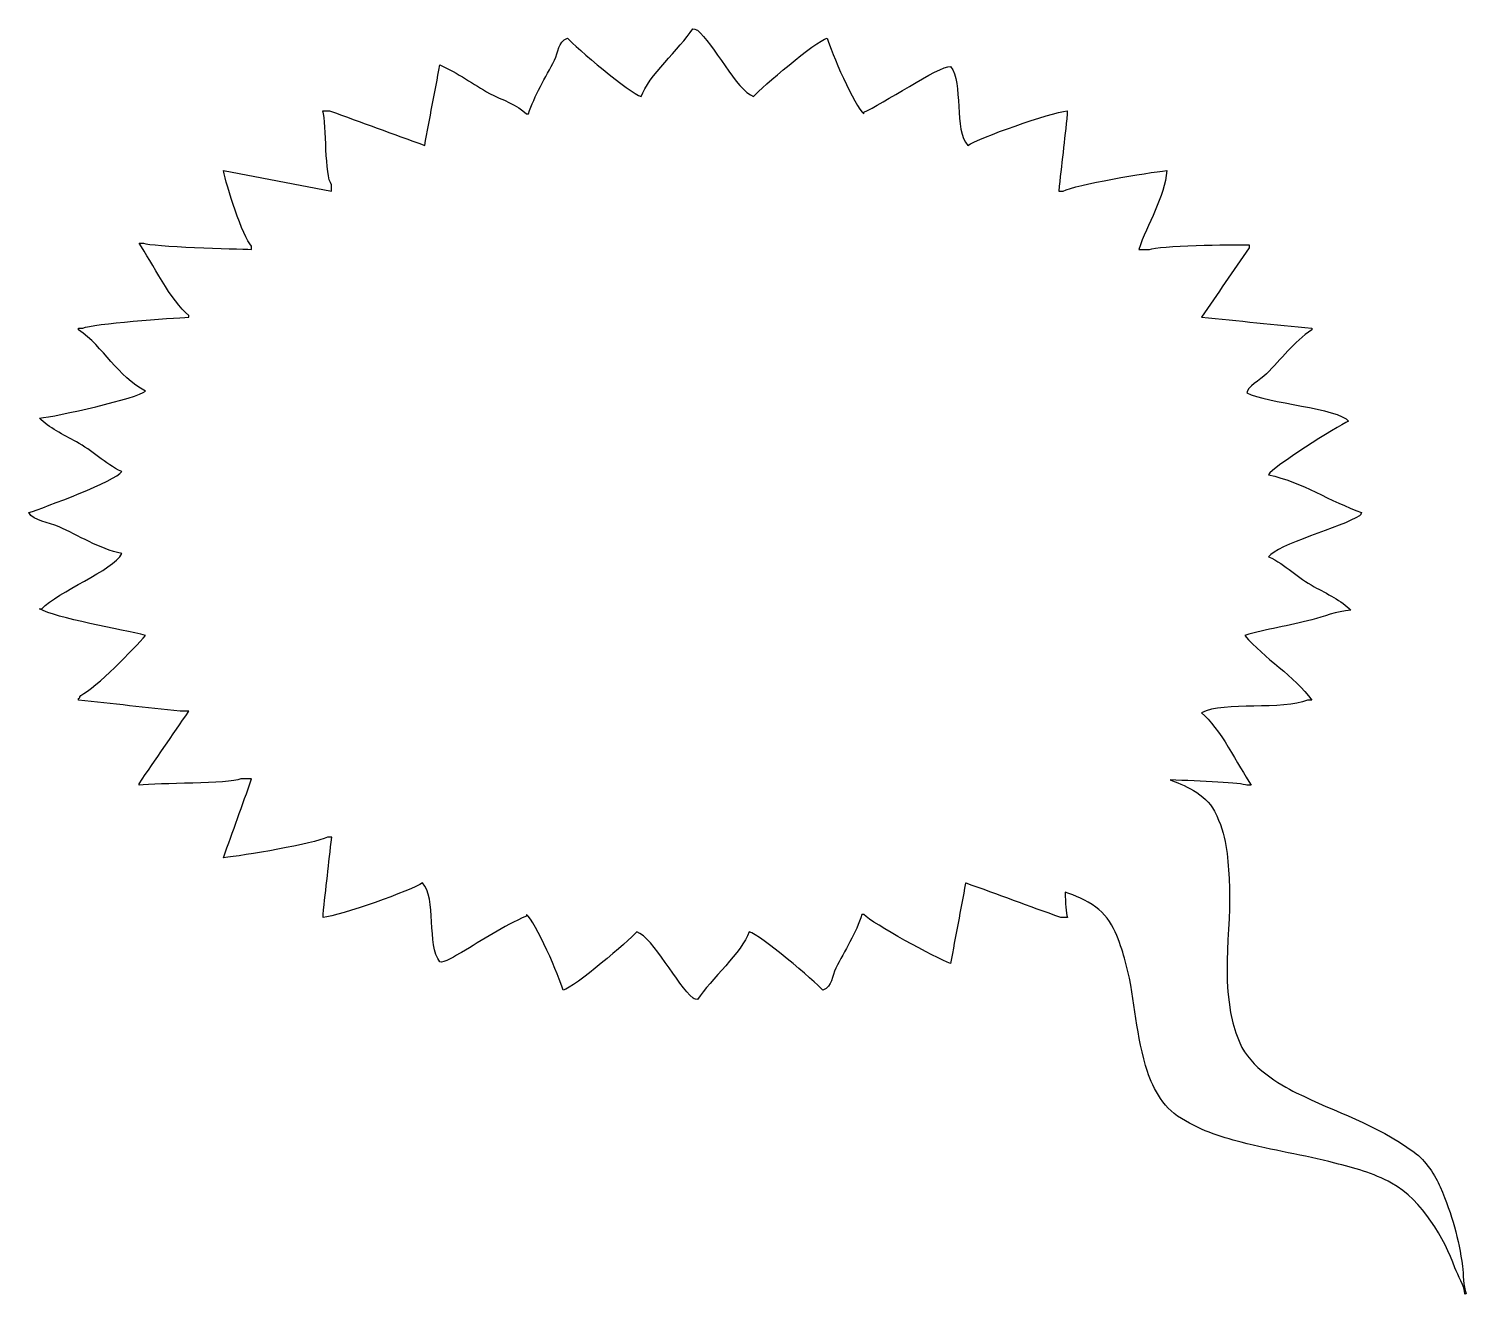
# Model space of a CAD drawing. Header units: centimetres. Extents: x -7.9 to 7.9, y -7 to 7.
import ezdxf

# ---------------------------------------------------------------- set-up
doc = ezdxf.new("R2010")
doc.units = ezdxf.units.CM
doc.header["$MEASUREMENT"] = 0
doc.layers.add('Camada 1', color=7, linetype='Continuous')

msp = doc.modelspace()

# ---------------------------------------------------------------- linework, layer by layer
at = {"layer": 'Camada 1'}
msp.add_open_spline([(7.89851, -6.67905), (7.85591, -6.37425), (7.78715, -6.11787), (7.65239, -5.80196), (7.65239, -5.80196), (7.60207, -5.68414), (7.48941, -5.5083), (7.36431, -5.41855), (7.36431, -5.41855), (6.92994, -5.10478), (6.50391, -4.98119), (6.06097, -4.76207), (6.06097, -4.76207), (5.87632, -4.6706), (5.55548, -4.48532), (5.43788, -4.21203), (5.43788, -4.21203), (5.1875, -3.62836), (5.35779, -2.97637), (5.31964, -2.39765), (5.31964, -2.39765), (5.30231, -2.13696), (5.2976, -1.92921), (5.15814, -1.65163), (5.15814, -1.65163), (5.06263, -1.46184), (4.80516, -1.35434), (4.66721, -1.30786), (4.66721, -1.30786), (5.00434, -1.31924), (5.45649, -1.33935), (5.5171, -1.36678), (5.5171, -1.36678), (5.5171, -1.36678), (5.56468, -1.36677), (5.56468, -1.36677), (5.56468, -1.36677), (5.42416, -1.15492), (5.21167, -0.72375), (5.01509, -0.5659), (5.01509, -0.5659), (5.26203, -0.43739), (5.91981, -0.54428), (6.18645, -0.4271), (6.18645, -0.4271), (6.18645, -0.4271), (6.23423, -0.4271), (6.23423, -0.4271), (6.23423, -0.4271), (6.04423, -0.16323), (5.70755, 0.03574), (5.49313, 0.28677), (5.49313, 0.28677), (5.7311, 0.36003), (5.98126, 0.39237), (6.23423, 0.46068), (6.23423, 0.46068), (6.36554, 0.49603), (6.50302, 0.55257), (6.6641, 0.56543), (6.6641, 0.56543), (6.56557, 0.67444), (6.40065, 0.74789), (6.25799, 0.82628), (6.25799, 0.82628), (6.08194, 0.92333), (5.94613, 1.06745), (5.75573, 1.15677), (5.75573, 1.15677), (5.84312, 1.28959), (6.56988, 1.48448), (6.76006, 1.60958), (6.76006, 1.60958), (6.77935, 1.62757), (6.76861, 1.61384), (6.78382, 1.64406), (6.78382, 1.64406), (6.44198, 1.76638), (6.12263, 1.98249), (5.75573, 2.06215), (5.75573, 2.06215), (5.79748, 2.1474), (6.50731, 2.59121), (6.64052, 2.65394), (6.64052, 2.65394), (6.52916, 2.79682), (5.73538, 2.85164), (5.5171, 2.96707), (5.5171, 2.96707), (5.5126, 3.02747), (5.66725, 3.11164), (5.73194, 3.17591), (5.73194, 3.17591), (5.89601, 3.33847), (6.03417, 3.52717), (6.2342, 3.66319), (6.2342, 3.66319), (6.2342, 3.66319), (6.2342, 3.68076), (6.2342, 3.68076), (6.2342, 3.68076), (5.82791, 3.72145), (5.42135, 3.76215), (5.01505, 3.8022), (5.01505, 3.8022), (5.19047, 4.05773), (5.36568, 4.31324), (5.54086, 4.56814), (5.54086, 4.56814), (5.54086, 4.56814), (5.54086, 4.60304), (5.54086, 4.60304), (5.54086, 4.60304), (5.34766, 4.60389), (4.53716, 4.59468), (4.44123, 4.55078), (4.44123, 4.55078), (4.44123, 4.55078), (4.3219, 4.55079), (4.3219, 4.55079), (4.3219, 4.55079), (4.41636, 4.82924), (4.60956, 5.1261), (4.63247, 5.42124), (4.63247, 5.42124), (4.41593, 5.39981), (3.62901, 5.2668), (3.48529, 5.19484), (3.48529, 5.19484), (3.48529, 5.19484), (3.43753, 5.19484), (3.43753, 5.19484), (3.43753, 5.19484), (3.4692, 5.47908), (3.50156, 5.76351), (3.53304, 6.04796), (3.53304, 6.04796), (3.53304, 6.04796), (3.53304, 6.08246), (3.53304, 6.08246), (3.53304, 6.08246), (3.3409, 6.05931), (2.55784, 5.78303), (2.43383, 5.69971), (2.43383, 5.69971), (2.27616, 5.86013), (2.38671, 6.39474), (2.24235, 6.57016), (2.24235, 6.57016), (2.1149, 6.57958), (1.47641, 6.14669), (1.2862, 6.0651), (1.2862, 6.0651), (1.2862, 6.0651), (1.2862, 6.04795), (1.2862, 6.04795), (1.2862, 6.04795), (1.18788, 6.12185), (0.91756, 6.74428), (0.87988, 6.88329), (0.87988, 6.88329), (0.75373, 6.85096), (0.15656, 6.34097), (0.06727, 6.23924), (0.06727, 6.23924), (-0.11865, 6.30692), (-0.37932, 6.82976), (-0.55389, 6.97047), (-0.55389, 6.97047), (-0.57873, 6.9846), (-0.56011, 6.97711), (-0.6021, 6.98783), (-0.6021, 6.98783), (-0.75095, 6.7668), (-1.09645, 6.46115), (-1.17548, 6.23924), (-1.17548, 6.23924), (-1.2933, 6.26964), (-1.90287, 6.78627), (-1.98833, 6.88329), (-1.98833, 6.88329), (-2.09951, 6.84175), (-2.08599, 6.72906), (-2.13184, 6.63956), (-2.13184, 6.63956), (-2.22566, 6.45578), (-2.35951, 6.24417), (-2.41865, 6.04798), (-2.41865, 6.04798), (-2.41865, 6.04798), (-2.44222, 6.04799), (-2.44222, 6.04799), (-2.44222, 6.04799), (-2.5371, 6.14673), (-2.71403, 6.20306), (-2.84896, 6.27418), (-2.84896, 6.27418), (-3.03401, 6.37163), (-3.19421, 6.50164), (-3.39855, 6.58776), (-3.39855, 6.58776), (-3.45446, 6.29153), (-3.50991, 5.99575), (-3.56606, 5.69974), (-3.56606, 5.69974), (-3.91669, 5.8274), (-4.2671, 5.95525), (-4.61773, 6.08249), (-4.61773, 6.08249), (-4.61773, 6.08249), (-4.68949, 6.08249), (-4.68949, 6.08249), (-4.68949, 6.08249), (-4.64835, 5.92612), (-4.67491, 5.36132), (-4.59374, 5.26472), (-4.59374, 5.26472), (-4.59374, 5.26472), (-4.59374, 5.1949), (-4.59374, 5.1949), (-4.59374, 5.1949), (-4.59374, 5.1949), (-5.78892, 5.4213), (-5.78892, 5.4213), (-5.78892, 5.4213), (-5.75807, 5.2585), (-5.57945, 4.6937), (-5.47811, 4.58575), (-5.47811, 4.58575), (-5.47811, 4.58575), (-5.47811, 4.55085), (-5.47811, 4.55085), (-5.47811, 4.55085), (-5.65096, 4.55577), (-6.58441, 4.58083), (-6.67307, 4.62046), (-6.67307, 4.62046), (-6.67307, 4.62046), (-6.72083, 4.62046), (-6.72083, 4.62046), (-6.72083, 4.62046), (-6.58031, 4.40863), (-6.36764, 3.97726), (-6.171, 3.82025), (-6.171, 3.82025), (-6.171, 3.82025), (-6.171, 3.80226), (-6.171, 3.80226), (-6.171, 3.80226), (-6.36314, 3.79242), (-7.22952, 3.73244), (-7.34239, 3.68082), (-7.34239, 3.68082), (-7.34239, 3.68082), (-7.39014, 3.68082), (-7.39014, 3.68082), (-7.39014, 3.68082), (-7.39014, 3.68082), (-7.39014, 3.66325), (-7.39014, 3.66325), (-7.39014, 3.66325), (-7.11106, 3.47262), (-6.95964, 3.1475), (-6.64925, 2.98449), (-6.64925, 2.98449), (-6.73429, 2.91123), (-7.63601, 2.70239), (-7.82045, 2.68847), (-7.82045, 2.68847), (-7.7215, 2.57925), (-7.55655, 2.50641), (-7.41413, 2.42759), (-7.41413, 2.42759), (-7.23808, 2.33057), (-7.10227, 2.18618), (-6.91206, 2.0971), (-6.91206, 2.0971), (-6.97731, 1.99709), (-7.76143, 1.70173), (-7.93987, 1.64411), (-7.93987, 1.64411), (-7.8874, 1.54923), (-7.71968, 1.53915), (-7.60509, 1.48777), (-7.60509, 1.48777), (-7.3967, 1.39395), (-7.16194, 1.24446), (-6.91199, 1.19218), (-6.91199, 1.19218), (-7.00496, 1.00284), (-7.61967, 0.77366), (-7.79639, 0.58239), (-7.79639, 0.58239), (-7.79639, 0.58239), (-7.82036, 0.58239), (-7.82036, 0.58239), (-7.82036, 0.58239), (-7.64174, 0.47701), (-6.90982, 0.35662), (-6.64916, 0.2868), (-6.64916, 0.2868), (-6.77595, 0.14199), (-7.19193, -0.28721), (-7.36629, -0.37484), (-7.36629, -0.37484), (-7.38172, -0.40461), (-7.37079, -0.39177), (-7.39005, -0.40974), (-7.39005, -0.40974), (-7.39005, -0.40974), (-7.39005, -0.42707), (-7.39005, -0.42707), (-7.39005, -0.42707), (-7.01564, -0.46776), (-6.64101, -0.50824), (-6.26663, -0.54854), (-6.26663, -0.54854), (-6.26663, -0.54854), (-6.17086, -0.54855), (-6.17086, -0.54855), (-6.17086, -0.54855), (-6.35443, -0.81564), (-6.53758, -1.08274), (-6.72069, -1.34963), (-6.72069, -1.34963), (-6.72069, -1.34963), (-6.72069, -1.36675), (-6.72069, -1.36675), (-6.72069, -1.36675), (-6.50627, -1.33698), (-5.73028, -1.35646), (-5.59727, -1.29714), (-5.59727, -1.29714), (-5.59727, -1.29714), (-5.47797, -1.29713), (-5.47797, -1.29713), (-5.47797, -1.29713), (-5.58163, -1.58756), (-5.68509, -1.87736), (-5.78878, -2.16737), (-5.78878, -2.16737), (-5.57222, -2.14575), (-4.78466, -2.01251), (-4.64136, -1.9412), (-4.64136, -1.9412), (-4.64136, -1.9412), (-4.5936, -1.94121), (-4.5936, -1.94121), (-4.5936, -1.94121), (-4.6253, -2.22521), (-4.65742, -2.50985), (-4.68935, -2.79431), (-4.68935, -2.79431), (-4.68935, -2.79431), (-4.68935, -2.82857), (-4.68935, -2.82857), (-4.68935, -2.82857), (-4.49679, -2.80545), (-3.7137, -2.52935), (-3.58969, -2.44582), (-3.58969, -2.44582), (-3.43226, -2.60645), (-3.54278, -3.14107), (-3.39842, -3.31648), (-3.39842, -3.31648), (-3.36588, -3.3409), (-3.20908, -3.24044), (-3.15918, -3.21197), (-3.15918, -3.21197), (-2.92828, -3.07788), (-2.69846, -2.92238), (-2.44208, -2.81123), (-2.44208, -2.81123), (-2.44208, -2.81123), (-2.44208, -2.7943), (-2.44208, -2.7943), (-2.44208, -2.7943), (-2.34397, -2.86756), (-2.07389, -3.49021), (-2.03618, -3.6294), (-2.03618, -3.6294), (-1.9096, -3.59704), (-1.31265, -3.08708), (-1.22333, -2.98556), (-1.22333, -2.98556), (-1.03698, -3.05324), (-0.77674, -3.57606), (-0.60198, -3.71658), (-0.60198, -3.71658), (-0.57756, -3.73071), (-0.59597, -3.72277), (-0.55377, -3.73394), (-0.55377, -3.73394), (-0.40513, -3.51246), (-0.05963, -3.20723), (0.0194, -2.98557), (0.0194, -2.98557), (0.1374, -3.01579), (0.74637, -3.53238), (0.83225, -3.62941), (0.83225, -3.62941), (0.94319, -3.58806), (0.92991, -3.47542), (0.97555, -3.38568), (0.97555, -3.38568), (1.06979, -3.2019), (1.2032, -2.99047), (1.26276, -2.79428), (1.26276, -2.79428), (1.26276, -2.79428), (1.28631, -2.79428), (1.28631, -2.79428), (1.28631, -2.79428), (1.38484, -2.89731), (2.07194, -3.27214), (2.24246, -3.33384), (2.24246, -3.33384), (2.29813, -3.03846), (2.35382, -2.74374), (2.40931, -2.4486), (2.40931, -2.4486), (2.4119, -2.44836), (2.41426, -2.4486), (2.4168, -2.4486), (2.4168, -2.4486), (2.76531, -2.57518), (3.11334, -2.7022), (3.4614, -2.82854), (3.4614, -2.82854), (3.4614, -2.82854), (3.53315, -2.82854), (3.53315, -2.82854), (3.53315, -2.82854), (3.51878, -2.77351), (3.51278, -2.66685), (3.50743, -2.5484), (3.50743, -2.5484), (3.62223, -2.58311), (3.73553, -2.6332), (3.84776, -2.71268), (3.84776, -2.71268), (4.04138, -2.84995), (4.11634, -3.11643), (4.16367, -3.27537), (4.16367, -3.27537), (4.28191, -3.67502), (4.2785, -4.05973), (4.39735, -4.46282), (4.39735, -4.46282), (4.44749, -4.63184), (4.5488, -4.88221), (4.75184, -5.0195), (4.75184, -5.0195), (4.98465, -5.17629), (5.21661, -5.24569), (5.455, -5.30887), (5.455, -5.30887), (5.79986, -5.39989), (6.14321, -5.44981), (6.48762, -5.53998), (6.48762, -5.53998), (6.69709, -5.59501), (6.91, -5.6464), (7.11474, -5.76101), (7.11474, -5.76101), (7.45724, -5.95185), (7.70013, -6.37574), (7.81536, -6.69618), (7.81536, -6.69618), (7.8447, -6.77714), (7.92611, -6.9065), (7.92522, -6.9832), (7.92522, -6.9832), (7.9263, -6.98489), (7.928, -6.98661), (7.92951, -6.98791), (7.92951, -6.98791), (7.93271, -6.98534), (7.93615, -6.98257), (7.9398, -6.97976), (7.9398, -6.97976), (7.9041, -6.90032), (7.9101, -6.76409), (7.89851, -6.67905)], degree=3, knots=[0, 0, 0, 0, 0.00819672, 0.00819672, 0.00819672, 0.00819672, 0.01639344, 0.01639344, 0.01639344, 0.01639344, 0.02459016, 0.02459016, 0.02459016, 0.02459016, 0.03278689, 0.03278689, 0.03278689, 0.03278689, 0.04098361, 0.04098361, 0.04098361, 0.04098361, 0.04918033, 0.04918033, 0.04918033, 0.04918033, 0.05737705, 0.05737705, 0.05737705, 0.05737705, 0.06557377, 0.06557377, 0.06557377, 0.06557377, 0.07377049, 0.07377049, 0.07377049, 0.07377049, 0.08196721, 0.08196721, 0.08196721, 0.08196721, 0.09016393, 0.09016393, 0.09016393, 0.09016393, 0.09836066, 0.09836066, 0.09836066, 0.09836066, 0.10655738, 0.10655738, 0.10655738, 0.10655738, 0.1147541, 0.1147541, 0.1147541, 0.1147541, 0.12295082, 0.12295082, 0.12295082, 0.12295082, 0.13114754, 0.13114754, 0.13114754, 0.13114754, 0.13934426, 0.13934426, 0.13934426, 0.13934426, 0.14754098, 0.14754098, 0.14754098, 0.14754098, 0.1557377, 0.1557377, 0.1557377, 0.1557377, 0.16393443, 0.16393443, 0.16393443, 0.16393443, 0.17213115, 0.17213115, 0.17213115, 0.17213115, 0.18032787, 0.18032787, 0.18032787, 0.18032787, 0.18852459, 0.18852459, 0.18852459, 0.18852459, 0.19672131, 0.19672131, 0.19672131, 0.19672131, 0.20491803, 0.20491803, 0.20491803, 0.20491803, 0.21311475, 0.21311475, 0.21311475, 0.21311475, 0.22131148, 0.22131148, 0.22131148, 0.22131148, 0.2295082, 0.2295082, 0.2295082, 0.2295082, 0.23770492, 0.23770492, 0.23770492, 0.23770492, 0.24590164, 0.24590164, 0.24590164, 0.24590164, 0.25409836, 0.25409836, 0.25409836, 0.25409836, 0.26229508, 0.26229508, 0.26229508, 0.26229508, 0.2704918, 0.2704918, 0.2704918, 0.2704918, 0.27868852, 0.27868852, 0.27868852, 0.27868852, 0.28688525, 0.28688525, 0.28688525, 0.28688525, 0.29508197, 0.29508197, 0.29508197, 0.29508197, 0.30327869, 0.30327869, 0.30327869, 0.30327869, 0.31147541, 0.31147541, 0.31147541, 0.31147541, 0.31967213, 0.31967213, 0.31967213, 0.31967213, 0.32786885, 0.32786885, 0.32786885, 0.32786885, 0.33606557, 0.33606557, 0.33606557, 0.33606557, 0.3442623, 0.3442623, 0.3442623, 0.3442623, 0.35245902, 0.35245902, 0.35245902, 0.35245902, 0.36065574, 0.36065574, 0.36065574, 0.36065574, 0.36885246, 0.36885246, 0.36885246, 0.36885246, 0.37704918, 0.37704918, 0.37704918, 0.37704918, 0.3852459, 0.3852459, 0.3852459, 0.3852459, 0.39344262, 0.39344262, 0.39344262, 0.39344262, 0.40163934, 0.40163934, 0.40163934, 0.40163934, 0.40983607, 0.40983607, 0.40983607, 0.40983607, 0.41803279, 0.41803279, 0.41803279, 0.41803279, 0.42622951, 0.42622951, 0.42622951, 0.42622951, 0.43442623, 0.43442623, 0.43442623, 0.43442623, 0.44262295, 0.44262295, 0.44262295, 0.44262295, 0.45081967, 0.45081967, 0.45081967, 0.45081967, 0.45901639, 0.45901639, 0.45901639, 0.45901639, 0.46721311, 0.46721311, 0.46721311, 0.46721311, 0.47540984, 0.47540984, 0.47540984, 0.47540984, 0.48360656, 0.48360656, 0.48360656, 0.48360656, 0.49180328, 0.49180328, 0.49180328, 0.49180328, 0.5, 0.5, 0.5, 0.5, 0.50819672, 0.50819672, 0.50819672, 0.50819672, 0.51639344, 0.51639344, 0.51639344, 0.51639344, 0.52459016, 0.52459016, 0.52459016, 0.52459016, 0.53278689, 0.53278689, 0.53278689, 0.53278689, 0.54098361, 0.54098361, 0.54098361, 0.54098361, 0.54918033, 0.54918033, 0.54918033, 0.54918033, 0.55737705, 0.55737705, 0.55737705, 0.55737705, 0.56557377, 0.56557377, 0.56557377, 0.56557377, 0.57377049, 0.57377049, 0.57377049, 0.57377049, 0.58196721, 0.58196721, 0.58196721, 0.58196721, 0.59016393, 0.59016393, 0.59016393, 0.59016393, 0.59836066, 0.59836066, 0.59836066, 0.59836066, 0.60655738, 0.60655738, 0.60655738, 0.60655738, 0.6147541, 0.6147541, 0.6147541, 0.6147541, 0.62295082, 0.62295082, 0.62295082, 0.62295082, 0.63114754, 0.63114754, 0.63114754, 0.63114754, 0.63934426, 0.63934426, 0.63934426, 0.63934426, 0.64754098, 0.64754098, 0.64754098, 0.64754098, 0.6557377, 0.6557377, 0.6557377, 0.6557377, 0.66393443, 0.66393443, 0.66393443, 0.66393443, 0.67213115, 0.67213115, 0.67213115, 0.67213115, 0.68032787, 0.68032787, 0.68032787, 0.68032787, 0.68852459, 0.68852459, 0.68852459, 0.68852459, 0.69672131, 0.69672131, 0.69672131, 0.69672131, 0.70491803, 0.70491803, 0.70491803, 0.70491803, 0.71311475, 0.71311475, 0.71311475, 0.71311475, 0.72131148, 0.72131148, 0.72131148, 0.72131148, 0.7295082, 0.7295082, 0.7295082, 0.7295082, 0.73770492, 0.73770492, 0.73770492, 0.73770492, 0.74590164, 0.74590164, 0.74590164, 0.74590164, 0.75409836, 0.75409836, 0.75409836, 0.75409836, 0.76229508, 0.76229508, 0.76229508, 0.76229508, 0.7704918, 0.7704918, 0.7704918, 0.7704918, 0.77868852, 0.77868852, 0.77868852, 0.77868852, 0.78688525, 0.78688525, 0.78688525, 0.78688525, 0.79508197, 0.79508197, 0.79508197, 0.79508197, 0.80327869, 0.80327869, 0.80327869, 0.80327869, 0.81147541, 0.81147541, 0.81147541, 0.81147541, 0.81967213, 0.81967213, 0.81967213, 0.81967213, 0.82786885, 0.82786885, 0.82786885, 0.82786885, 0.83606557, 0.83606557, 0.83606557, 0.83606557, 0.8442623, 0.8442623, 0.8442623, 0.8442623, 0.85245902, 0.85245902, 0.85245902, 0.85245902, 0.86065574, 0.86065574, 0.86065574, 0.86065574, 0.86885246, 0.86885246, 0.86885246, 0.86885246, 0.87704918, 0.87704918, 0.87704918, 0.87704918, 0.8852459, 0.8852459, 0.8852459, 0.8852459, 0.89344262, 0.89344262, 0.89344262, 0.89344262, 0.90163934, 0.90163934, 0.90163934, 0.90163934, 0.90983607, 0.90983607, 0.90983607, 0.90983607, 0.91803279, 0.91803279, 0.91803279, 0.91803279, 0.92622951, 0.92622951, 0.92622951, 0.92622951, 0.93442623, 0.93442623, 0.93442623, 0.93442623, 0.94262295, 0.94262295, 0.94262295, 0.94262295, 0.95081967, 0.95081967, 0.95081967, 0.95081967, 0.95901639, 0.95901639, 0.95901639, 0.95901639, 0.96721311, 0.96721311, 0.96721311, 0.96721311, 0.97540984, 0.97540984, 0.97540984, 0.97540984, 0.98360656, 0.98360656, 0.98360656, 0.98360656, 1, 1, 1, 1], dxfattribs=at)

doc.saveas('drawing.dxf')
